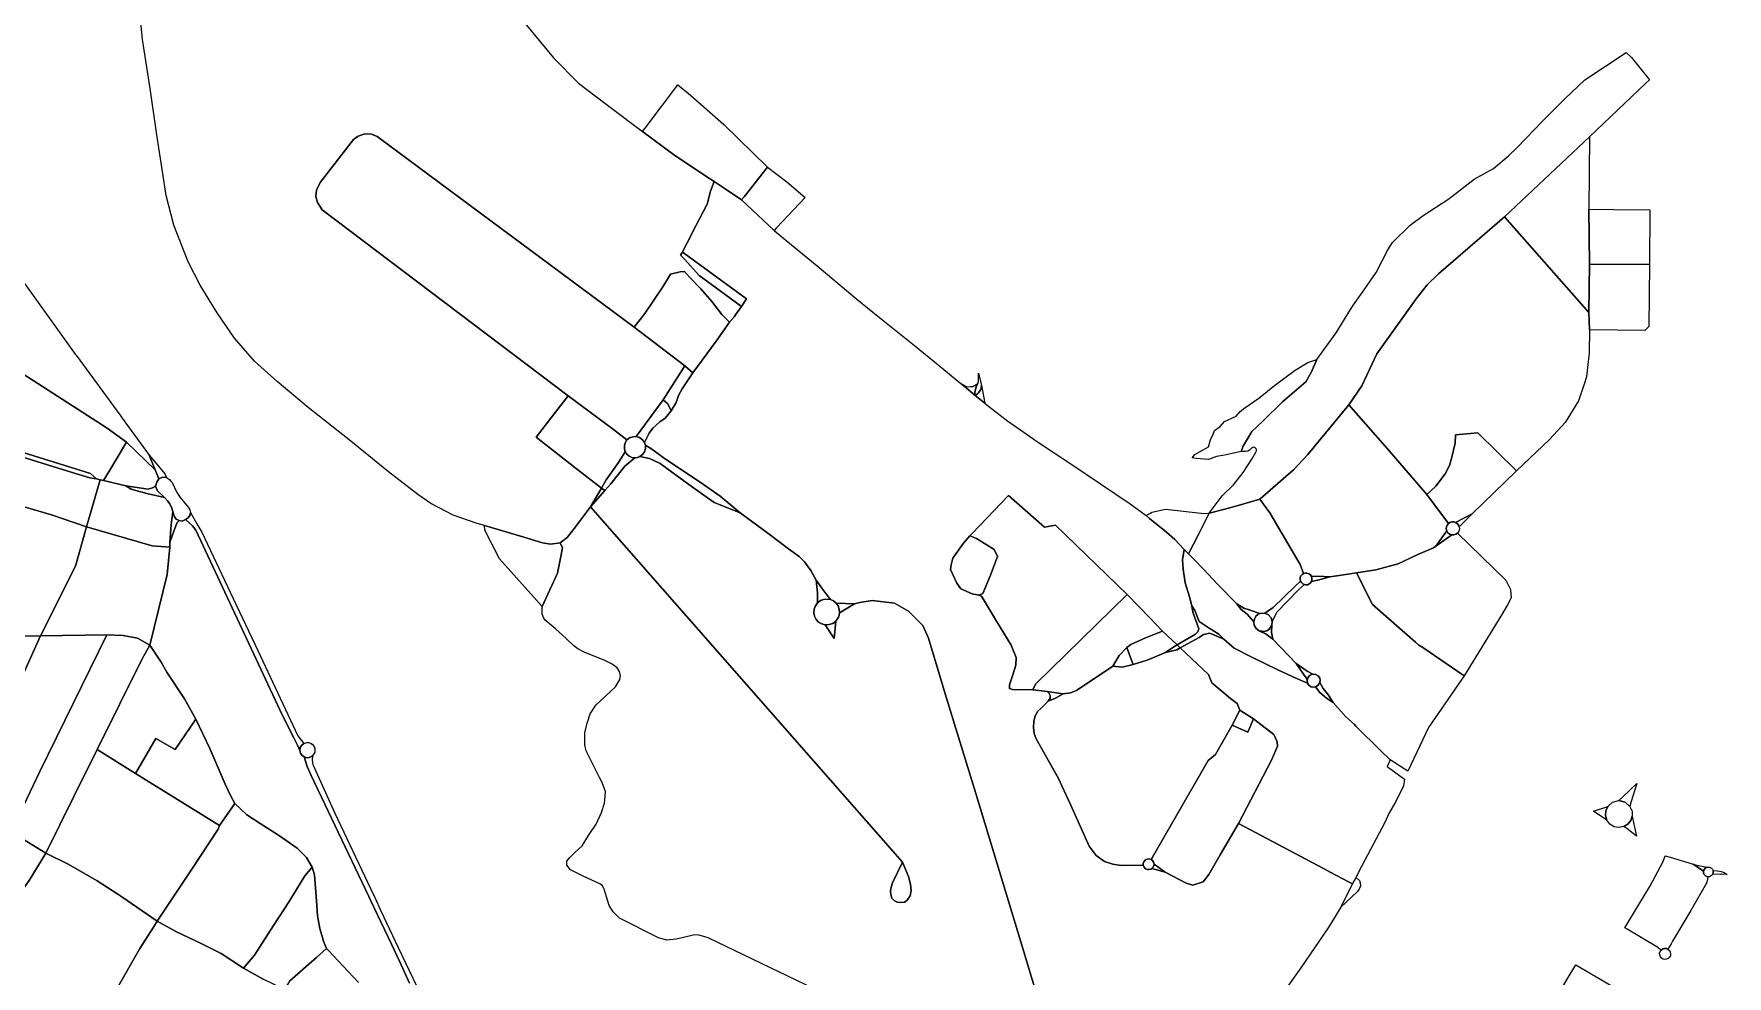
# Model space of a CAD drawing. Header units: millimetres. Extents: x -5124 to 18012, y -6362 to 5362.
# Drawn here: x 2580 to 5036, y -2417 to -1049 of the extents above; entities that cross this region are included whole.
import ezdxf

# ---------------------------------------------------------------- set-up
doc = ezdxf.new("R2010")
doc.units = ezdxf.units.MM
doc.layers.add('brokenLine', color=1, linetype='Continuous')

msp = doc.modelspace()

# ---------------------------------------------------------------- linework, layer by layer
at = {"layer": 'brokenLine', "color": 1}
for points in [[(3606.1, -1445), (3597.8, -1457.4), (3596.2, -1459.8), (3588.7, -1467.9), (3578, -1456.6), (3563.3, -1437.9), (3547.2, -1419.6), (3530.9, -1402.4), (3523.5, -1394.2), (3517.5, -1394.6), (3503.1, -1398.1), (3492.3, -1416.6), (3466.3, -1455.5), (3450.8, -1475.3), (3077.8, -1198.6), (3069.6, -1195.2), (3059.9, -1194.5), (3050.3, -1197.9), (3043.4, -1202.8), (2995.3, -1265.3), (2989.8, -1276.3), (2989.1, -1285.3), (2991.2, -1294.2), (2997.9, -1304.9), (3354.9, -1574.8), (3329.9, -1607.2), (3325, -1613.6), (3308.5, -1635), (3364.7, -1678.9), (3403.1, -1708.7), (3387.4, -1735.7), (3363.9, -1766.9), (3353.4, -1780.3), (3343.1, -1788.1), (3329.5, -1789.9), (3317.9, -1788.1), (3289.4, -1779.5), (3233.7, -1762.8), (3222.9, -1760.1), (3188.3, -1748.1), (3155.6, -1731.2), (3136.7, -1718), (3094.2, -1685.3), (3037.4, -1638.8), (2977.7, -1591.7), (2933, -1553.8), (2900.2, -1524.5), (2871, -1491.2), (2845.7, -1454.5), (2821, -1414.3), (2803.8, -1380.4), (2783.2, -1327), (2771.7, -1284.2), (2766.5, -1249.2), (2758.5, -1195.8), (2748.6, -1128.6), (2737.7, -1057.6), (2733.8, -1017.8)], [(3273.7, -1011.7), (3333.8, -1084.4), (3369.8, -1120.9), (3410.2, -1151.3), (3415.8, -1155.6), (3462.8, -1191.3), (3509.7, -1225.8), (3539.6, -1245.6), (3554.4, -1256), (3566.6, -1263.8), (3561.2, -1277.5), (3556.5, -1296.5), (3534.9, -1338), (3529.8, -1348.2), (3525, -1357.3), (3520.8, -1366.2), (3517.7, -1370.8), (3524.1, -1376.7), (3544.9, -1400.3), (3582.7, -1427.9), (3606.1, -1445), (3606.1, -1445)], [(4487.2, -1587.8), (4427.5, -1660), (4406.7, -1682), (4357.9, -1724.9), (4330.1, -1733.2), (4307.1, -1739.1), (4284.6, -1745.1), (4303.4, -1720.1), (4319.8, -1703.8), (4334.1, -1686.1), (4346.7, -1666.9), (4352.3, -1656.7), (4353.2, -1654.5), (4353.4, -1652.7), (4352.9, -1651.5), (4351.5, -1650.1), (4349.6, -1649.3), (4348.1, -1649.6), (4345.9, -1651), (4343.3, -1653.9), (4340.6, -1655), (4337.5, -1655.4), (4330.9, -1655.4), (4333.9, -1648.1), (4346.4, -1626.8), (4362.5, -1611.8), (4391.1, -1583.5), (4424.7, -1554.3), (4433.1, -1539.9), (4440.8, -1522), (4468.7, -1483.2), (4489.4, -1449.6), (4494, -1442.9), (4505.9, -1425.7), (4527, -1395.6), (4543.6, -1362.9), (4550.3, -1352.2), (4576, -1327.3), (4594.8, -1313.2), (4632.1, -1289.1), (4651.6, -1273.7), (4668.8, -1260.1), (4696.8, -1245), (4718.8, -1226.6), (4731.4, -1214.5), (4769.2, -1175.2), (4800.5, -1143.5), (4829.3, -1116.3), (4889.6, -1076.4), (4897, -1083.8), (4923.4, -1116.2), (4917.3, -1121.3), (4836.1, -1198.8), (4713, -1315.2), (4688, -1336.7), (4617.4, -1397.6), (4601, -1413.9), (4584.8, -1433.9), (4527.9, -1513.9), (4506.2, -1560.2), (4487.2, -1587.8), (4487.2, -1587.8)], [(3566.6, -1263.8), (3554.4, -1256), (3539.6, -1245.6), (3509.7, -1225.8), (3462.8, -1191.3), (3466.4, -1186.5), (3514.2, -1123.5), (3528.9, -1135.3), (3552.2, -1155.7), (3580.6, -1180.8), (3643.9, -1243.1), (3610.1, -1285.8), (3606.4, -1290.5), (3579.6, -1272.5), (3566.6, -1263.8), (3566.6, -1263.8)], [(3453.7, -1633.9), (3448.8, -1634.1), (3444.1, -1635.8), (3440.2, -1638.9), (3420.8, -1623.7), (3354.9, -1574.8), (2997.9, -1304.9), (2991.2, -1294.2), (2989.1, -1285.3), (2989.8, -1276.3), (2995.3, -1265.3), (3043.4, -1202.8), (3050.3, -1197.9), (3059.9, -1194.5), (3069.6, -1195.2), (3077.8, -1198.6), (3450.8, -1475.3), (3524.3, -1531.1), (3492.7, -1580.8), (3453.7, -1633.9), (3453.7, -1633.9)], [(4836.1, -1383.8), (4835.3, -1453.8), (4713, -1315.2), (4836.1, -1198.8), (4835.4, -1304), (4836.1, -1383.8), (4836.1, -1383.8)], [(3643.9, -1243.1), (3672.1, -1264.4), (3698.9, -1286.9), (3657.1, -1330.9), (3653.5, -1334.7), (3606.4, -1290.5), (3610.1, -1285.8), (3643.9, -1243.1), (3643.9, -1243.1)], [(4074.5, -2576.5), (4011.4, -2367.5), (3946, -2152.1), (3901.8, -2007.4), (3877.7, -1926.5), (3869.1, -1908.1), (3848.4, -1887.4), (3828.3, -1875.9), (3795.6, -1871.9), (3777.8, -1874.7), (3770.1, -1876.9), (3743.6, -1875.6), (3739.8, -1872.5), (3735.4, -1870.5), (3730.3, -1863.8), (3722.6, -1853.9), (3714.6, -1842.5), (3706.9, -1828.1), (3697.6, -1815.9), (3689.8, -1808.2), (3674.5, -1796.7), (3646.4, -1775.4), (3604.3, -1744.8), (3575.4, -1720.6), (3551.2, -1703.7), (3492.9, -1664.2), (3477.8, -1653.2), (3466.9, -1646.4), (3465.7, -1642.7), (3472.3, -1629.2), (3477.8, -1621.6), (3488.1, -1612.6), (3495.7, -1607.1), (3504.5, -1596.7), (3511.5, -1584.4), (3514.9, -1574.1), (3520.4, -1564.5), (3535.7, -1541.2), (3569.4, -1495.6), (3588.7, -1467.9), (3596.2, -1459.8), (3597.8, -1457.4), (3606.1, -1445), (3613.6, -1434), (3527.6, -1370.9), (3520.8, -1366.2), (3525, -1357.3), (3529.8, -1348.2), (3534.9, -1338), (3556.5, -1296.5), (3561.2, -1277.5), (3566.6, -1263.8), (3579.6, -1272.5), (3606.4, -1290.5), (3653.5, -1334.7), (3653.5, -1334.7)], [(2480, -1294.4), (2485.2, -1300.9), (2520.7, -1349.7), (2525.9, -1356.8), (2560.4, -1403.3), (2640, -1514.1), (2641.1, -1515.7), (2706.1, -1604.5), (2707.9, -1607), (2747.2, -1661.1), (2755.8, -1682.1), (2714.5, -1642.2), (2686.2, -1621.5), (2484.8, -1492), (2433.3, -1459.1), (2400.3, -1438.1), (2390.9, -1432.1), (2383.3, -1427.3), (2447.9, -1325.5), (2462.4, -1306.1), (2480, -1294.4), (2480, -1294.4)], [(4836.3, -1479), (4835.6, -1513.3), (4834.3, -1525.2), (4832, -1547.4), (4828.5, -1557.9), (4820.5, -1582.1), (4801.1, -1613.4), (4778.4, -1638.2), (4730.6, -1683.6), (4674.3, -1628.7), (4641.9, -1631.3), (4641.4, -1643.3), (4636.7, -1664), (4633, -1676), (4626.8, -1687.8), (4613.5, -1706.1), (4600.2, -1717.9), (4543.5, -1651.8), (4487.2, -1587.8), (4506.2, -1560.2), (4527.9, -1513.9), (4584.8, -1433.9), (4601, -1413.9), (4617.4, -1397.6), (4688, -1336.7), (4713, -1315.2), (4835.3, -1453.8), (4836.3, -1479), (4836.3, -1479)], [(4835.4, -1304), (4871.4, -1304.3), (4923.6, -1304.6), (4923.1, -1384.4), (4836.1, -1383.8), (4835.4, -1304), (4835.4, -1304)], [(3653.5, -1334.7), (3679, -1355.5), (3716.1, -1386), (3773.7, -1434.4), (3796.6, -1453.3), (3859.6, -1503.8), (3891.7, -1529.9), (3924.2, -1556.7), (3929.1, -1560.9), (3945, -1574.2), (3959.2, -1585.5), (3960.4, -1586.5), (3992.4, -1611.4), (4014.2, -1626.8), (4028.9, -1636.5), (4034.2, -1640.6), (4084.2, -1673.6), (4170.1, -1731.7), (4193.1, -1748.5), (4198.3, -1752.9), (4222.9, -1772.6), (4234.9, -1783.4), (4248.2, -1797.9), (4245.7, -1813), (4246.8, -1826.6), (4249.9, -1846.4), (4255.9, -1866.6), (4259.7, -1879.6), (4261, -1888.6), (4269.7, -1913), (4268.4, -1917.3), (4264.6, -1920.8), (4238, -1936.4), (4216.8, -1916.6), (4198.7, -1897.2), (4165.7, -1863.4), (4061.6, -1762.5), (4045.6, -1765.2), (3993.7, -1719.5), (3940.8, -1774.8), (3937.7, -1778.2), (3928.2, -1788.6), (3912.9, -1810.5), (3910.5, -1820.1), (3909.6, -1826.9), (3918.4, -1846.8), (3924.4, -1854.8), (3940.7, -1862), (3950.6, -1863.9), (3954.5, -1865.7), (3976, -1901.8), (3997.3, -1936.9), (4004.9, -1954.7), (4004, -1965.7), (3999.9, -1979.7), (3994.9, -1994.1), (3995, -1999.4), (3999.6, -2000.9), (4029, -2001.3), (4049.8, -2004), (4052.7, -2007), (4054, -2009.9), (4053.9, -2013.7), (4051.2, -2018.2), (4040.4, -2028.4), (4036.2, -2032.6), (4032.4, -2039.4), (4030.4, -2047.4), (4030, -2056.2), (4030.9, -2065), (4033.9, -2072.5), (4066.2, -2130.3), (4071.5, -2141.7), (4083.5, -2168.2), (4110.7, -2228.5), (4120.9, -2242.1), (4133, -2250.8), (4144.8, -2254.4), (4156.9, -2256.4), (4189.1, -2256.1), (4190.1, -2258.7), (4192.5, -2261.2), (4195, -2262.3), (4197.3, -2262.5), (4199.9, -2261.9), (4201.6, -2260.9), (4220.9, -2266.1), (4251.4, -2282.3), (4260.9, -2285), (4275.8, -2280.1), (4283.9, -2269.8), (4300.6, -2241.1), (4327.2, -2195.4), (4450.3, -2261), (4460.2, -2266.3), (4487.5, -2280.7), (4492.4, -2283.3), (4475.7, -2316.9), (4462, -2339.4), (4457.3, -2347.1), (4417.8, -2405), (4399.8, -2430.4)], [(3520.8, -1366.2), (3527.6, -1370.9), (3613.6, -1434), (3606.1, -1445), (3582.7, -1427.9), (3544.9, -1400.3), (3524.1, -1376.7), (3517.7, -1370.8), (3520.8, -1366.2), (3520.8, -1366.2)], [(3524.3, -1531.1), (3450.8, -1475.3), (3466.3, -1455.5), (3492.3, -1416.6), (3503.1, -1398.1), (3517.5, -1394.6), (3523.5, -1394.2), (3530.9, -1402.4), (3547.2, -1419.6), (3563.3, -1437.9), (3578, -1456.6), (3588.7, -1467.9), (3569.4, -1495.6), (3535.7, -1541.2), (3524.3, -1531.1), (3524.3, -1531.1)], [(4835.3, -1453.8), (4836.1, -1383.8), (4923.1, -1384.4), (4922.4, -1474), (4916.3, -1479.9), (4836.3, -1479), (4835.3, -1453.8), (4835.3, -1453.8)], [(2390.9, -1432.1), (2400.3, -1438.1), (2433.3, -1459.1), (2484.8, -1492), (2686.2, -1621.5), (2714.5, -1642.2), (2688.8, -1684.9), (2681.1, -1697.8), (2676.1, -1696.7), (2670.8, -1695.4), (2662.3, -1687.5), (2512.8, -1641.1), (2504.7, -1645.3), (2496.5, -1641.9), (2473.4, -1632.9), (2451.9, -1626.6), (2405.3, -1612.9), (2386.1, -1607.3), (2334, -1591.6), (2310, -1584), (2309, -1581.8), (2307.2, -1579.8), (2390.9, -1432.1), (2390.9, -1432.1)], [(4330.9, -1655.4), (4306.9, -1661), (4295.2, -1663), (4283.5, -1667.1), (4266, -1665.7), (4260.2, -1665), (4263.9, -1660.1), (4271.6, -1655.5), (4283.7, -1648.6), (4286.6, -1638.7), (4290.4, -1630.3), (4292.5, -1624.9), (4300.4, -1619.2), (4306.9, -1612.2), (4323.6, -1604.1), (4329.4, -1597.5), (4336.4, -1592.4), (4356.7, -1578.2), (4379.2, -1560), (4409.5, -1537.7), (4427.6, -1526.5), (4440.8, -1522), (4433.1, -1539.9), (4424.7, -1554.3), (4391.1, -1583.5), (4362.5, -1611.8), (4346.4, -1626.8), (4333.9, -1648.1), (4330.9, -1655.4), (4330.9, -1655.4)], [(3492.7, -1580.8), (3524.3, -1531.1), (3535.7, -1541.2), (3520.4, -1564.5), (3514.9, -1574.1), (3511.5, -1584.4), (3504.5, -1596.7), (3499.7, -1586.3), (3492.7, -1580.8), (3492.7, -1580.8)], [(3954.2, -1559.9), (3953.3, -1565.7), (3951.5, -1568.7), (3949.5, -1571.1), (3948.8, -1571.9), (3945, -1574.2), (3944.8, -1570.1), (3945.3, -1567.6), (3945.6, -1566.2), (3946.9, -1561.4), (3949, -1556.7), (3950.1, -1554), (3950.3, -1550.5), (3950.1, -1541.8), (3954.2, -1559.9), (3954.2, -1559.9)], [(3924.2, -1556.7), (3933.5, -1561.5), (3937.9, -1561.4), (3941.8, -1561.3), (3949, -1556.7), (3946.9, -1561.4), (3945.6, -1566.2), (3945.3, -1567.6), (3944.8, -1570.1), (3945, -1574.2), (3929.1, -1560.9), (3924.2, -1556.7), (3924.2, -1556.7)], [(3959.2, -1585.5), (3945, -1574.2), (3948.8, -1571.9), (3949.5, -1571.1), (3951.5, -1568.7), (3953.3, -1565.7), (3954.2, -1559.9), (3957.7, -1577.9), (3959.2, -1585.5), (3959.2, -1585.5)], [(3440.2, -1638.9), (3437.7, -1642.8), (3436.4, -1647.2), (3436.4, -1651.8), (3437.8, -1656.1), (3427.7, -1671.4), (3409.8, -1696.7), (3403.1, -1708.7), (3364.7, -1678.9), (3308.5, -1635), (3325, -1613.6), (3329.9, -1607.2), (3354.9, -1574.8), (3420.8, -1623.7), (3440.2, -1638.9), (3440.2, -1638.9)], [(3465.7, -1642.7), (3462.8, -1638.5), (3458.6, -1635.4), (3453.7, -1633.9), (3492.7, -1580.8), (3499.7, -1586.3), (3504.5, -1596.7), (3495.7, -1607.1), (3488.1, -1612.6), (3477.8, -1621.6), (3472.3, -1629.2), (3465.7, -1642.7), (3465.7, -1642.7)], [(4357.9, -1724.9), (4406.7, -1682), (4427.5, -1660), (4487.2, -1587.8), (4543.5, -1651.8), (4600.2, -1717.9), (4631.6, -1760.2), (4629.8, -1762.4), (4628.8, -1765.1), (4628.5, -1767.9), (4629.2, -1770.7), (4613.5, -1793.1), (4610, -1795.3), (4587.3, -1805.3), (4558.5, -1818.6), (4526.5, -1827.2), (4498.1, -1831.9), (4473.1, -1835.4), (4459.6, -1837.3), (4442, -1836.5), (4432.9, -1836.8), (4431.4, -1834.6), (4429.2, -1833), (4426.6, -1832.1), (4423.9, -1832.1), (4421.4, -1832.9), (4416.6, -1819.8), (4372.5, -1744.8), (4357.9, -1724.9), (4357.9, -1724.9)], [(2475.8, -1709.7), (2492.2, -1657.2), (2496.5, -1641.9), (2504.7, -1645.3), (2509.1, -1647.1), (2629.1, -1684.2), (2661, -1694), (2670.8, -1695.4), (2676.1, -1696.7), (2656.2, -1765.1), (2605.7, -1747.7), (2475.8, -1709.7), (2475.8, -1709.7)], [(2504.7, -1645.3), (2512.8, -1641.1), (2662.3, -1687.5), (2670.8, -1695.4), (2661, -1694), (2629.1, -1684.2), (2509.1, -1647.1), (2504.7, -1645.3), (2504.7, -1645.3)], [(2681.1, -1697.8), (2688.8, -1684.9), (2714.5, -1642.2), (2755.8, -1682.1), (2761.3, -1695.3), (2758.1, -1700.3), (2756.6, -1706.1), (2751.9, -1708.5), (2745.7, -1710.2), (2713.2, -1705.5), (2681.1, -1697.8), (2681.1, -1697.8)], [(3451.4, -1664.7), (3447.3, -1664.1), (3443.4, -1662.3), (3440.2, -1659.6), (3437.8, -1656.1), (3436.4, -1651.8), (3436.4, -1647.2), (3437.7, -1642.8), (3440.2, -1638.9), (3444.1, -1635.8), (3448.8, -1634.1), (3453.7, -1633.9), (3458.6, -1635.4), (3462.8, -1638.5), (3465.7, -1642.7), (3466.9, -1646.4), (3467, -1651.2), (3465.7, -1655.9), (3462.9, -1659.9), (3459.1, -1662.8), (3455.4, -1664.3), (3451.4, -1664.7), (3451.4, -1664.7)], [(4641.9, -1631.3), (4674.3, -1628.7), (4730.6, -1683.6), (4666, -1746.3), (4642, -1758.6), (4639.4, -1757.8), (4636.6, -1757.9), (4633.9, -1758.7), (4631.6, -1760.2), (4600.2, -1717.9), (4613.5, -1706.1), (4626.8, -1687.8), (4633, -1676), (4636.7, -1664), (4641.4, -1643.3), (4641.9, -1631.3), (4641.9, -1631.3)], [(2761.3, -1695.3), (2755.8, -1682.1), (2747.2, -1661.1), (2760.9, -1676.8), (2770.1, -1688.1), (2772.5, -1693.3), (2766.4, -1693), (2761.3, -1695.3), (2761.3, -1695.3)], [(3387.4, -1735.7), (3408.1, -1712.2), (3416.8, -1702.7), (3436.9, -1677.1), (3451.4, -1664.7), (3455.4, -1664.3), (3459.1, -1662.8), (3473, -1665.9), (3488.5, -1672.9), (3529.9, -1703.4), (3566.8, -1729.5), (3604.3, -1744.8), (3646.4, -1775.4), (3674.5, -1796.7), (3689.8, -1808.2), (3697.6, -1815.9), (3706.9, -1828.1), (3714.6, -1842.5), (3715.8, -1852.2), (3716.7, -1860.8), (3716.7, -1867.9), (3716.7, -1875.2), (3713.5, -1879.4), (3711.6, -1884.4), (3711.2, -1889.6), (3712.2, -1894.7), (3714.6, -1899.3), (3718.2, -1903.1), (3722.6, -1905.8), (3727.7, -1907.1), (3740.6, -1927.2), (3743.2, -1901.7), (3745.3, -1899.1), (3747, -1896.2), (3748.1, -1893), (3748.6, -1889.7), (3770.1, -1876.9), (3777.8, -1874.7), (3795.6, -1871.9), (3828.3, -1875.9), (3848.4, -1887.4), (3869.1, -1908.1), (3877.7, -1926.5), (3901.8, -2007.4), (3946, -2152.1), (4011.4, -2367.5), (4074.5, -2576.5)], [(3437.8, -1656.1), (3440.2, -1659.6), (3443.4, -1662.3), (3447.3, -1664.1), (3451.4, -1664.7), (3436.9, -1677.1), (3416.8, -1702.7), (3408.1, -1712.2), (3403.1, -1708.7), (3409.8, -1696.7), (3427.7, -1671.4), (3437.8, -1656.1), (3437.8, -1656.1)], [(3466.9, -1646.4), (3477.8, -1653.2), (3492.9, -1664.2), (3551.2, -1703.7), (3575.4, -1720.6), (3604.3, -1744.8), (3566.8, -1729.5), (3529.9, -1703.4), (3488.5, -1672.9), (3473, -1665.9), (3459.1, -1662.8), (3462.9, -1659.9), (3465.7, -1655.9), (3467, -1651.2), (3466.9, -1646.4), (3466.9, -1646.4)], [(2776.6, -1696.3), (2778.5, -1698.5), (2780.5, -1700.7), (2787, -1714.2), (2789.3, -1718.2), (2792.3, -1722.3), (2804, -1736.4), (2806.2, -1740.2), (2807.2, -1744.3), (2806, -1748.5), (2803.9, -1751.8), (2800.1, -1754.5), (2794.9, -1756.6), (2790.5, -1755.9), (2786.4, -1753.7), (2783.4, -1749.4), (2781.7, -1742.9), (2780.1, -1737.8), (2777.4, -1731.8), (2773.9, -1727.3), (2769.3, -1722.3), (2759.5, -1712.7), (2756.6, -1706.1), (2758.1, -1700.3), (2761.3, -1695.3), (2766.4, -1693), (2772.5, -1693.3), (2776.6, -1696.3), (2776.6, -1696.3)], [(2428.6, -1907.3), (2434.1, -1877), (2447.7, -1825), (2459.2, -1773.5), (2475.8, -1709.7), (2605.7, -1747.7), (2656.2, -1765.1), (2640.2, -1822), (2589.6, -1923.4), (2518.3, -1924.4), (2479.5, -1915.2), (2445.4, -1908.3), (2428.6, -1907.3), (2428.6, -1907.3)], [(2676.1, -1696.7), (2681.1, -1697.8), (2713.2, -1705.5), (2721.2, -1710.3), (2743.7, -1716.4), (2769.3, -1722.3), (2773.9, -1727.3), (2777.4, -1731.8), (2780.1, -1737.8), (2781.7, -1742.9), (2779.3, -1762), (2777.3, -1787.2), (2777.1, -1794.4), (2751.4, -1792.3), (2656.2, -1765.1), (2676.1, -1696.7), (2676.1, -1696.7)], [(2756.6, -1706.1), (2759.5, -1712.7), (2769.3, -1722.3), (2743.7, -1716.4), (2721.2, -1710.3), (2713.2, -1705.5), (2745.7, -1710.2), (2751.9, -1708.5), (2756.6, -1706.1), (2756.6, -1706.1)], [(3408.1, -1712.2), (3387.4, -1735.7), (3403.1, -1708.7), (3408.1, -1712.2), (3408.1, -1712.2)], [(2777.3, -1787.2), (2779.3, -1762), (2781.7, -1742.9), (2783.4, -1749.4), (2786.4, -1753.7), (2790.5, -1755.9), (2787.9, -1758.7), (2786.1, -1763.5), (2777.3, -1787.2), (2777.3, -1787.2)], [(3750.8, -2454.4), (3558.1, -2361.7), (3551.6, -2359.7), (3544.6, -2357.4), (3538.2, -2357.3), (3520.2, -2361.5), (3511.4, -2363.6), (3497.9, -2365), (3485.8, -2361.5), (3429.3, -2333), (3420.4, -2323.8), (3414.6, -2314.8), (3406.9, -2290.9), (3404.9, -2286.2), (3401.7, -2283.8), (3375.8, -2271.7), (3358.1, -2262.8), (3353.2, -2256.1), (3353, -2250.1), (3357.1, -2244.8), (3364.4, -2237.5), (3375.2, -2228), (3384.3, -2212.9), (3395.3, -2196.7), (3403.3, -2179.5), (3407.5, -2166.2), (3408.6, -2156.3), (3408.9, -2149.3), (3403.7, -2135.3), (3400.6, -2129), (3381.2, -2090.3), (3378.9, -2081.2), (3379.2, -2063.3), (3382.8, -2048.4), (3386.7, -2036.4), (3394.9, -2023.8), (3423.8, -1997.3), (3429.8, -1986.7), (3430.6, -1981.2), (3429.4, -1974.8), (3425.8, -1969.8), (3418.7, -1964.4), (3408.2, -1959), (3377.9, -1946.8), (3369.1, -1941.9), (3363.1, -1937.9), (3352.5, -1927.3), (3336.2, -1912.3), (3321.8, -1900.6), (3319.1, -1896.6), (3317.1, -1891.1), (3317.1, -1880.5), (3339.4, -1832), (3343.7, -1810.6), (3346.5, -1795.6), (3343.1, -1788.1), (3353.4, -1780.3), (3363.9, -1766.9), (3387.4, -1735.7), (3839.6, -2251.9), (3825.4, -2281.7), (3823.4, -2288), (3822.5, -2294), (3822.9, -2298.5), (3824.6, -2303.7), (3827.8, -2307.4), (3832.2, -2309.8), (3837.1, -2310.4), (3842.6, -2309.9), (3846.8, -2306.7), (3850.9, -2300.4), (3852.2, -2292.8), (3851.4, -2283.8), (3848.4, -2272.4), (3839.6, -2251.9), (3387.4, -1735.7)], [(3950.6, -1863.9), (3956.2, -1861.7), (3967.6, -1835), (3977.4, -1807.9), (3973, -1798), (3947.1, -1781.9), (3937.7, -1778.2), (3940.8, -1774.8), (3993.7, -1719.5), (4045.6, -1765.2), (4061.6, -1762.5), (4165.7, -1863.4), (4032.9, -1993.1), (4029, -2001.3), (3999.6, -2000.9), (3995, -1999.4), (3994.9, -1994.1), (3999.9, -1979.7), (4004, -1965.7), (4004.9, -1954.7), (3997.3, -1936.9), (3976, -1901.8), (3954.5, -1865.7), (3950.6, -1863.9), (3950.6, -1863.9)], [(4254.5, -1804.2), (4248.2, -1797.9), (4234.9, -1783.4), (4222.9, -1772.6), (4198.3, -1752.9), (4193.1, -1748.5), (4199.3, -1745.1), (4201.5, -1743.9), (4221.4, -1739.3), (4277.2, -1745.7), (4284.6, -1745.1), (4269, -1776.2), (4254.5, -1804.2), (4254.5, -1804.2)], [(4324.6, -1876.6), (4296.8, -1848.2), (4276.6, -1826.5), (4261.6, -1810.9), (4254.5, -1804.2), (4269, -1776.2), (4284.6, -1745.1), (4307.1, -1739.1), (4330.1, -1733.2), (4357.9, -1724.9), (4372.5, -1744.8), (4416.6, -1819.8), (4421.4, -1832.9), (4419.3, -1834.3), (4417.7, -1836.3), (4416.8, -1838.7), (4416.6, -1841.2), (4417.2, -1843.7), (4409.1, -1851.4), (4377.6, -1882), (4365.3, -1890.3), (4358.3, -1890.8), (4342.5, -1885.4), (4335.1, -1882.8), (4324.6, -1876.6), (4324.6, -1876.6)], [(2686, -1921.8), (2589.6, -1923.4), (2640.2, -1822), (2656.2, -1765.1), (2751.4, -1792.3), (2777.1, -1794.4), (2773.1, -1834), (2748, -1936.5), (2730.4, -1926.5), (2709.4, -1922.8), (2686, -1921.8), (2686, -1921.8)], [(2814.7, -2043.9), (2798.4, -2014.8), (2772.6, -1976.1), (2764.4, -1961.2), (2748, -1936.5), (2773.1, -1834), (2777.1, -1794.4), (2777.3, -1787.2), (2786.1, -1763.5), (2787.9, -1758.7), (2790.5, -1755.9), (2794.9, -1756.6), (2800.1, -1754.5), (2810, -1763.3), (2815.1, -1769.6), (2878.3, -1905.3), (2881.7, -1912.5), (2940.2, -2037.9), (2957.2, -2071.3), (2962.4, -2082), (2965.7, -2089.8), (2966.6, -2093.3), (2968.9, -2096.8), (2971.9, -2099), (2976.2, -2113), (2982.2, -2125.7), (3065.8, -2301.7), (3068.2, -2306.9), (3098.5, -2370.8), (3110.3, -2395.6), (3125, -2427.3)], [(2800.1, -1754.5), (2803.9, -1751.8), (2806, -1748.5), (2807.2, -1744.3), (2816.3, -1760.6), (2823.4, -1772.5), (2864.7, -1860), (2904.8, -1944.4), (2962.8, -2068.2), (2971.7, -2079.3), (2968.1, -2082.2), (2966.4, -2085.2), (2965.7, -2089.8), (2962.4, -2082), (2957.2, -2071.3), (2940.2, -2037.9), (2881.7, -1912.5), (2878.3, -1905.3), (2815.1, -1769.6), (2810, -1763.3), (2800.1, -1754.5), (2800.1, -1754.5)], [(3233.7, -1762.8), (3289.4, -1779.5), (3317.9, -1788.1), (3329.5, -1789.9), (3343.1, -1788.1), (3346.5, -1795.6), (3343.7, -1810.6), (3339.4, -1832), (3317.1, -1880.5), (3255.5, -1811.3), (3233.9, -1769.7), (3233.7, -1762.8), (3233.7, -1762.8)], [(4642, -1758.6), (4644.4, -1760.2), (4646.2, -1762.4), (4647.3, -1765.1), (4647.5, -1768.3), (4646.6, -1771.3), (4644.9, -1773.9), (4642.4, -1775.7), (4639.5, -1776.7), (4636.4, -1776.6), (4633.4, -1775.6), (4630.8, -1773.5), (4629.2, -1770.7), (4628.5, -1767.9), (4628.8, -1765.1), (4629.8, -1762.4), (4631.6, -1760.2), (4633.9, -1758.7), (4636.6, -1757.9), (4639.4, -1757.8), (4642, -1758.6), (4642, -1758.6)], [(4647.3, -1765.1), (4646.2, -1762.4), (4644.4, -1760.2), (4642, -1758.6), (4666, -1746.3), (4647.3, -1765.1), (4647.3, -1765.1)], [(3950.6, -1863.9), (3940.7, -1862), (3924.4, -1854.8), (3918.4, -1846.8), (3909.6, -1826.9), (3910.5, -1820.1), (3912.9, -1810.5), (3928.2, -1788.6), (3937.7, -1778.2), (3947.1, -1781.9), (3973, -1798), (3977.4, -1807.9), (3967.6, -1835), (3956.2, -1861.7), (3950.6, -1863.9), (3950.6, -1863.9)], [(4613.5, -1793.1), (4636.4, -1776.6), (4639.5, -1776.7), (4642.4, -1775.7), (4644.9, -1773.9), (4714.9, -1842.2), (4721.8, -1855.7), (4722.5, -1867.8), (4717.2, -1878), (4709.3, -1892.3), (4654.3, -1981.4), (4594.3, -1940.2), (4588.6, -1936.8), (4583.8, -1932.5), (4521.3, -1877.9), (4498.1, -1831.9), (4526.5, -1827.2), (4558.5, -1818.6), (4587.3, -1805.3), (4610, -1795.3), (4613.5, -1793.1), (4613.5, -1793.1)], [(4629.2, -1770.7), (4630.8, -1773.5), (4633.4, -1775.6), (4636.4, -1776.6), (4613.5, -1793.1), (4629.2, -1770.7), (4629.2, -1770.7)], [(4411, -1963.5), (4421.4, -1979), (4425.3, -1984.2), (4426.6, -1987.3), (4427.2, -1991.7), (4409.2, -1984.3), (4385, -1972.8), (4345.4, -1953.7), (4321.1, -1941.3), (4305.9, -1927.9), (4298.7, -1920.5), (4283, -1910.9), (4270.3, -1902.3), (4263.8, -1886.3), (4259.7, -1879.6), (4255.9, -1866.6), (4249.9, -1846.4), (4246.8, -1826.6), (4245.7, -1813), (4248.2, -1797.9), (4254.5, -1804.2), (4261.6, -1810.9), (4276.6, -1826.5), (4296.8, -1848.2), (4324.6, -1876.6), (4331, -1884.7), (4339.5, -1891.5), (4343.2, -1895.4), (4349.3, -1902.7), (4350.1, -1907.9), (4352.9, -1912.6), (4357.3, -1915.8), (4367.2, -1920.6), (4376.9, -1928), (4411, -1963.5), (4411, -1963.5)], [(4445.3, -1990.7), (4445.6, -1987.7), (4444.9, -1984.6), (4442.5, -1981.2), (4439.1, -1979.2), (4435.1, -1978.8), (4426.8, -1974.5), (4411, -1963.5), (4376.9, -1928), (4375.2, -1918.5), (4375.5, -1907.6), (4376.1, -1902.2), (4383, -1888.7), (4414.3, -1856.5), (4422.7, -1848.8), (4425, -1849.2), (4427.5, -1848.9), (4429.7, -1847.9), (4431.5, -1846.4), (4432.9, -1844.4), (4442, -1842.3), (4459.6, -1837.3), (4473.1, -1835.4), (4498.1, -1831.9), (4521.3, -1877.9), (4583.8, -1932.5), (4588.6, -1936.8), (4594.3, -1940.2), (4654.3, -1981.4), (4602.7, -2056.1), (4572.6, -2119.7), (4547.3, -2103), (4533.6, -2090), (4497.5, -2054.5), (4495.2, -2051.9), (4482.9, -2040.9), (4464.6, -2020.1), (4457.5, -2009.4), (4450.2, -1999.7), (4445.3, -1990.7), (4445.3, -1990.7)], [(4432.9, -1836.8), (4433.7, -1839.3), (4433.7, -1841.9), (4432.9, -1844.4), (4431.5, -1846.4), (4429.7, -1847.9), (4427.5, -1848.9), (4425, -1849.2), (4422.7, -1848.8), (4420.3, -1847.7), (4418.5, -1845.9), (4417.2, -1843.7), (4416.6, -1841.2), (4416.8, -1838.7), (4417.7, -1836.3), (4419.3, -1834.3), (4421.4, -1832.9), (4423.9, -1832.1), (4426.6, -1832.1), (4429.2, -1833), (4431.4, -1834.6), (4432.9, -1836.8), (4432.9, -1836.8)], [(4432.9, -1844.4), (4433.7, -1841.9), (4433.7, -1839.3), (4432.9, -1836.8), (4442, -1836.5), (4459.6, -1837.3), (4442, -1842.3), (4432.9, -1844.4), (4432.9, -1844.4)], [(3735.4, -1870.5), (3730.4, -1869.7), (3725.4, -1870.3), (3720.7, -1872.1), (3716.7, -1875.2), (3716.7, -1867.9), (3716.7, -1860.8), (3715.8, -1852.2), (3714.6, -1842.5), (3722.6, -1853.9), (3730.3, -1863.8), (3735.4, -1870.5), (3735.4, -1870.5)], [(4165.7, -1863.4), (4198.7, -1897.2), (4216.8, -1916.6), (4192.5, -1926.1), (4170.8, -1935.7), (4165.4, -1940.1), (4154.2, -1951.5), (4144.8, -1967.2), (4092.1, -2002.4), (4083.4, -2006.1), (4073, -2007.5), (4049.8, -2004), (4029, -2001.3), (4032.9, -1993.1), (4165.7, -1863.4), (4165.7, -1863.4)], [(4365.3, -1890.3), (4377.6, -1882), (4409.1, -1851.4), (4417.2, -1843.7), (4418.5, -1845.9), (4420.3, -1847.7), (4422.7, -1848.8), (4414.3, -1856.5), (4383, -1888.7), (4376.1, -1902.2), (4374.5, -1897), (4370.8, -1892.7), (4365.3, -1890.3), (4365.3, -1890.3)], [(3727.7, -1907.1), (3722.6, -1905.8), (3718.2, -1903.1), (3714.6, -1899.3), (3712.2, -1894.7), (3711.2, -1889.6), (3711.6, -1884.4), (3713.5, -1879.4), (3716.7, -1875.2), (3720.7, -1872.1), (3725.4, -1870.3), (3730.4, -1869.7), (3735.4, -1870.5), (3739.8, -1872.5), (3743.6, -1875.6), (3746.5, -1879.8), (3748.2, -1884.6), (3748.6, -1889.7), (3748.1, -1893), (3747, -1896.2), (3745.3, -1899.1), (3743.2, -1901.7), (3738.6, -1905.1), (3733.3, -1906.9), (3727.7, -1907.1), (3727.7, -1907.1)], [(3770.1, -1876.9), (3748.6, -1889.7), (3748.2, -1884.6), (3746.5, -1879.8), (3743.6, -1875.6), (3770.1, -1876.9), (3770.1, -1876.9)], [(4242.6, -1940.8), (4238, -1936.4), (4264.6, -1920.8), (4268.4, -1917.3), (4269.7, -1913), (4261, -1888.6), (4259.7, -1879.6), (4263.8, -1886.3), (4270.3, -1902.3), (4283, -1910.9), (4298.7, -1920.5), (4305.9, -1927.9), (4295.6, -1923.5), (4285.4, -1919.3), (4276.6, -1921.2), (4270, -1925.7), (4242.6, -1940.8), (4242.6, -1940.8)], [(4349.3, -1902.7), (4343.2, -1895.4), (4339.5, -1891.5), (4331, -1884.7), (4324.6, -1876.6), (4335.1, -1882.8), (4342.5, -1885.4), (4358.3, -1890.8), (4355.3, -1892.3), (4352.5, -1894.8), (4350.2, -1898.8), (4349.3, -1902.7), (4349.3, -1902.7)], [(4358.3, -1890.8), (4365.3, -1890.3), (4370.8, -1892.7), (4374.5, -1897), (4376.1, -1902.2), (4375.5, -1907.6), (4371.6, -1913.6), (4369.4, -1915.2), (4365.1, -1916.7), (4357.3, -1915.8), (4352.9, -1912.6), (4350.1, -1907.9), (4349.3, -1902.7), (4350.2, -1898.8), (4352.5, -1894.8), (4355.3, -1892.3), (4358.3, -1890.8), (4358.3, -1890.8)], [(2589.6, -1923.4), (2539.3, -2034.8), (2512.8, -2031.8), (2478.4, -2028.2), (2466.4, -2029.2), (2461.8, -2035), (2459.1, -2040.4), (2436.7, -2085.4), (2427.5, -2104.5), (2417.5, -2125.4), (2350.9, -2081.6), (2372.7, -2041.7), (2398.8, -1999.7), (2416.9, -1963.9), (2424.6, -1923.8), (2428.6, -1907.3), (2445.4, -1908.3), (2479.5, -1915.2), (2518.3, -1924.4), (2589.6, -1923.4), (2589.6, -1923.4)], [(3743.2, -1901.7), (3740.6, -1927.2), (3727.7, -1907.1), (3733.3, -1906.9), (3738.6, -1905.1), (3743.2, -1901.7), (3743.2, -1901.7)], [(4376.9, -1928), (4367.2, -1920.6), (4357.3, -1915.8), (4365.1, -1916.7), (4369.4, -1915.2), (4371.6, -1913.6), (4375.5, -1907.6), (4375.2, -1918.5), (4376.9, -1928), (4376.9, -1928)], [(2539.3, -2034.8), (2589.6, -1923.4), (2686, -1921.8), (2588, -2120.9), (2547, -2207.8), (2507.7, -2185.4), (2476.4, -2163), (2539.3, -2034.8), (2539.3, -2034.8)], [(2547, -2207.8), (2588, -2120.9), (2686, -1921.8), (2709.4, -1922.8), (2730.4, -1926.5), (2748, -1936.5), (2737, -1956.7), (2671.8, -2088), (2637.6, -2157.3), (2597.3, -2238.7), (2547, -2207.8), (2547, -2207.8)], [(2727.5, -2123), (2671.8, -2088), (2737, -1956.7), (2748, -1936.5), (2764.4, -1961.2), (2772.6, -1976.1), (2798.4, -2014.8), (2814.7, -2043.9), (2785.1, -2088.3), (2757.1, -2072), (2727.5, -2123), (2727.5, -2123)], [(4165.4, -1940.1), (4172.1, -1958.6), (4174.4, -1964.9), (4158.2, -1968.6), (4144.8, -1967.2), (4154.2, -1951.5), (4165.4, -1940.1), (4165.4, -1940.1)], [(4238, -1936.4), (4233.3, -1939.2), (4221.5, -1947.5), (4194.9, -1958.4), (4174.4, -1964.9), (4172.1, -1958.6), (4165.4, -1940.1), (4170.8, -1935.7), (4192.5, -1926.1), (4216.8, -1916.6), (4238, -1936.4), (4238, -1936.4)], [(4242.6, -1940.8), (4237.7, -1943.5), (4221.5, -1947.5), (4233.3, -1939.2), (4238, -1936.4), (4242.6, -1940.8), (4242.6, -1940.8)], [(4305.9, -1927.9), (4321.1, -1941.3), (4345.4, -1953.7), (4385, -1972.8), (4409.2, -1984.3), (4427.2, -1991.7), (4428.9, -1994.5), (4432.3, -1997), (4435.5, -1997.8), (4439, -1997.4), (4445, -2005.4), (4454.9, -2013.6), (4464.6, -2020.1), (4482.9, -2040.9), (4495.2, -2051.9), (4497.5, -2054.5), (4533.6, -2090), (4547.3, -2103), (4542.7, -2112.6), (4568.1, -2131), (4566.3, -2140.7), (4555.4, -2163.4), (4545.1, -2180.9), (4539.5, -2194.2), (4506, -2256.9), (4500.8, -2267.2), (4497.1, -2274.5), (4492.4, -2283.3), (4487.5, -2280.7), (4460.2, -2266.3), (4450.3, -2261), (4327.2, -2195.4), (4375.2, -2103.5), (4383.8, -2083.2), (4383.1, -2077), (4378.6, -2066.4), (4348.9, -2043.7), (4328.9, -2031.1), (4325.1, -2021.4), (4315.5, -2013.9), (4288.4, -1991.6), (4283.7, -1979.2), (4242.6, -1940.8), (4270, -1925.7), (4276.6, -1921.2), (4285.4, -1919.3), (4295.6, -1923.5), (4305.9, -1927.9), (4305.9, -1927.9)], [(4174.4, -1964.9), (4194.9, -1958.4), (4221.5, -1947.5), (4237.7, -1943.5), (4242.6, -1940.8), (4283.7, -1979.2), (4288.4, -1991.6), (4315.5, -2013.9), (4325.1, -2021.4), (4328.9, -2031.1), (4317.8, -2053), (4293.7, -2095.5), (4283.4, -2104.3), (4200.7, -2247.9), (4198.1, -2247), (4194.7, -2247.1), (4192.2, -2248.3), (4189.8, -2251.2), (4189, -2253.8), (4189.1, -2256.1), (4156.9, -2256.4), (4144.8, -2254.4), (4133, -2250.8), (4120.9, -2242.1), (4110.7, -2228.5), (4083.5, -2168.2), (4071.5, -2141.7), (4066.2, -2130.3), (4033.9, -2072.5), (4030.9, -2065), (4030, -2056.2), (4030.4, -2047.4), (4032.4, -2039.4), (4036.2, -2032.6), (4040.4, -2028.4), (4051.2, -2018.2), (4061.6, -2013.5), (4073, -2007.5), (4083.4, -2006.1), (4092.1, -2002.4), (4144.8, -1967.2), (4158.2, -1968.6), (4174.4, -1964.9), (4174.4, -1964.9)], [(4435.1, -1978.8), (4432.9, -1979.3), (4430, -1980.9), (4427.5, -1984.1), (4426.6, -1987.3), (4425.3, -1984.2), (4421.4, -1979), (4411, -1963.5), (4426.8, -1974.5), (4435.1, -1978.8), (4435.1, -1978.8)], [(4426.6, -1987.3), (4427.5, -1984.1), (4430, -1980.9), (4432.9, -1979.3), (4435.1, -1978.8), (4439.1, -1979.2), (4442.5, -1981.2), (4444.9, -1984.6), (4445.6, -1987.7), (4445.3, -1990.7), (4442.9, -1995), (4439, -1997.4), (4435.5, -1997.8), (4432.3, -1997), (4428.9, -1994.5), (4427.2, -1991.7), (4426.6, -1987.3), (4426.6, -1987.3)], [(4051.2, -2018.2), (4053.9, -2013.7), (4054, -2009.9), (4052.7, -2007), (4049.8, -2004), (4073, -2007.5), (4061.6, -2013.5), (4051.2, -2018.2), (4051.2, -2018.2)], [(4445.3, -1990.7), (4450.2, -1999.7), (4457.5, -2009.4), (4464.6, -2020.1), (4454.9, -2013.6), (4445, -2005.4), (4439, -1997.4), (4442.9, -1995), (4445.3, -1990.7), (4445.3, -1990.7)], [(4317.8, -2053), (4328.9, -2031.1), (4348.9, -2043.7), (4340.8, -2063), (4317.8, -2053), (4317.8, -2053)], [(2814.7, -2043.9), (2835.4, -2086.9), (2857.6, -2138.5), (2865.2, -2155), (2871.6, -2166.7), (2849.4, -2198.3), (2727.5, -2123), (2757.1, -2072), (2785.1, -2088.3), (2814.7, -2043.9), (2814.7, -2043.9)], [(3050.7, -2426.2), (3007.5, -2380), (3004.5, -2376.8), (3000.2, -2366.2), (2994.5, -2347.8), (2991.5, -2329.5), (2989.7, -2308), (2987.1, -2270), (2983.8, -2258.7), (2975.6, -2244.7), (2961.8, -2231.5), (2934.8, -2212.7), (2908.1, -2195.6), (2889, -2183.1), (2871.6, -2166.7), (2865.2, -2155), (2857.6, -2138.5), (2835.4, -2086.9), (2814.7, -2043.9), (2814.7, -2043.9)], [(4317.8, -2053), (4340.8, -2063), (4348.9, -2043.7), (4378.6, -2066.4), (4383.1, -2077), (4383.8, -2083.2), (4375.2, -2103.5), (4327.2, -2195.4), (4300.6, -2241.1), (4283.9, -2269.8), (4275.8, -2280.1), (4260.9, -2285), (4251.4, -2282.3), (4220.9, -2266.1), (4204.7, -2254.4), (4204.1, -2251.7), (4202.6, -2249.4), (4200.7, -2247.9), (4283.4, -2104.3), (4293.7, -2095.5), (4317.8, -2053), (4317.8, -2053)], [(2341, -2230), (2329.9, -2223), (2317, -2209.9), (2306.3, -2191.7), (2304.1, -2175.1), (2308.9, -2156.6), (2322.6, -2131), (2350.9, -2081.6), (2417.5, -2125.4), (2476.4, -2163), (2507.7, -2185.4), (2547, -2207.8), (2597.3, -2238.7), (2573, -2278.3), (2550.7, -2309.3), (2522.2, -2353.1), (2510, -2344.8), (2471.2, -2318.5), (2422.9, -2291.9), (2409.5, -2284.5), (2376, -2257.7), (2341, -2230), (2341, -2230)], [(2971.7, -2079.3), (2975.8, -2078.1), (2978.6, -2078.2), (2981.4, -2079.1), (2983.7, -2080.6), (2986.3, -2083.7), (2987.5, -2087.3), (2987.3, -2091.8), (2985.3, -2095.9), (2983.9, -2097.1), (2982.7, -2098.2), (2979.3, -2099.7), (2975.8, -2100), (2971.9, -2099), (2968.9, -2096.8), (2966.6, -2093.3), (2965.7, -2089.8), (2966.4, -2085.2), (2968.1, -2082.2), (2971.7, -2079.3), (2971.7, -2079.3)], [(2727.5, -2123), (2849.4, -2198.3), (2847.2, -2204), (2808.9, -2261.8), (2758.6, -2337.4), (2707.5, -2302.1), (2701.9, -2298.3), (2671.7, -2278.7), (2630.5, -2255.3), (2597.3, -2238.7), (2637.6, -2157.3), (2671.8, -2088), (2727.5, -2123), (2727.5, -2123)], [(3125, -2427.3), (3110.3, -2395.6), (3098.5, -2370.8), (3068.2, -2306.9), (3065.8, -2301.7), (2982.2, -2125.7), (2976.2, -2113), (2971.9, -2099), (2975.8, -2100), (2979.3, -2099.7), (2982.7, -2098.2), (2983.9, -2097.1), (2983.7, -2104.3), (2984.4, -2109.8), (3016.6, -2180.5), (3068.2, -2289.8), (3074.8, -2304), (3083.4, -2322.4), (3108.3, -2375.3), (3146.1, -2454.5)], [(4894.9, -2170.7), (4887.9, -2164.5), (4878.9, -2162.3), (4884.4, -2156.9), (4904.8, -2137.3), (4896.9, -2163.8), (4894.9, -2170.7), (4894.9, -2170.7)], [(2758.6, -2337.4), (2808.9, -2261.8), (2847.2, -2204), (2849.4, -2198.3), (2871.6, -2166.7), (2889, -2183.1), (2908.1, -2195.6), (2934.8, -2212.7), (2961.8, -2231.5), (2975.6, -2244.7), (2983.8, -2258.7), (2973.2, -2271.5), (2950.5, -2308.8), (2927.6, -2343.8), (2899.8, -2386.9), (2884.2, -2405.3), (2851.6, -2384.3), (2822.8, -2369.6), (2785.9, -2352.4), (2758.6, -2337.4), (2758.6, -2337.4)], [(4861.4, -2190.8), (4841.9, -2177.6), (4862.8, -2170.7), (4859.9, -2177.1), (4859.4, -2184.1), (4861.4, -2190.8), (4861.4, -2190.8)], [(4861.4, -2190.8), (4859.4, -2184.1), (4859.9, -2177.1), (4862.8, -2170.7), (4869.8, -2164.5), (4878.9, -2162.3), (4887.9, -2164.5), (4894.9, -2170.7), (4898, -2177.5), (4898.3, -2184.9), (4896.1, -2191.3), (4891.8, -2196.6), (4886.1, -2200.1), (4879, -2201.5), (4871.9, -2200.2), (4865.8, -2196.5), (4861.4, -2190.8), (4861.4, -2190.8)], [(4898.3, -2184.9), (4900.7, -2196.5), (4904.6, -2213.7), (4892.5, -2204.3), (4886.1, -2200.1), (4891.8, -2196.6), (4896.1, -2191.3), (4898.3, -2184.9), (4898.3, -2184.9)], [(2341, -2230), (2376, -2257.7), (2409.5, -2284.5), (2422.9, -2291.9), (2471.2, -2318.5), (2510, -2344.8), (2522.2, -2353.1), (2550.7, -2309.3), (2573, -2278.3), (2597.3, -2238.7), (2630.5, -2255.3), (2671.7, -2278.7), (2701.9, -2298.3), (2707.5, -2302.1), (2758.6, -2337.4), (2753.3, -2345.8), (2733.7, -2376.8), (2702.3, -2432.2)], [(3004.5, -2376.8), (2989.9, -2390), (2974.8, -2403), (2950.8, -2424.3), (2943.6, -2436.3), (2912.6, -2421.7), (2884.2, -2405.3), (2899.8, -2386.9), (2927.6, -2343.8), (2950.5, -2308.8), (2973.2, -2271.5), (2983.8, -2258.7), (2987.1, -2270), (2989.7, -2308), (2991.5, -2329.5), (2994.5, -2347.8), (3000.2, -2366.2), (3004.5, -2376.8), (3004.5, -2376.8)], [(3839.6, -2251.9), (3848.4, -2272.4), (3851.4, -2283.8), (3852.2, -2292.8), (3850.9, -2300.4), (3846.8, -2306.7), (3842.6, -2309.9), (3837.1, -2310.4), (3832.2, -2309.8), (3827.8, -2307.4), (3824.6, -2303.7), (3822.9, -2298.5), (3822.5, -2294), (3823.4, -2288), (3825.4, -2281.7), (3839.6, -2251.9), (3839.6, -2251.9)], [(4200.7, -2247.9), (4202.6, -2249.4), (4204.1, -2251.7), (4204.7, -2254.4), (4204.5, -2256.4), (4203.4, -2258.9), (4201.6, -2260.9), (4199.9, -2261.9), (4197.3, -2262.5), (4195, -2262.3), (4192.5, -2261.2), (4190.1, -2258.7), (4189.1, -2256.1), (4189, -2253.8), (4189.8, -2251.2), (4192.2, -2248.3), (4194.7, -2247.1), (4198.1, -2247), (4200.7, -2247.9), (4200.7, -2247.9)], [(4220.9, -2266.1), (4201.6, -2260.9), (4203.4, -2258.9), (4204.5, -2256.4), (4204.7, -2254.4), (4220.9, -2266.1), (4220.9, -2266.1)], [(4945.8, -2242.3), (4953.1, -2244.5), (4986.7, -2254.5), (5001.6, -2264.6), (5001.7, -2267.5), (5002.7, -2269.8), (5005, -2271.9), (5008, -2272.9), (5007.3, -2277.4), (5005.8, -2282.3), (4983.1, -2321.8), (4956.7, -2366.3), (4954.5, -2370), (4950.1, -2378.1), (4947.7, -2377.2), (4945.1, -2377), (4942.5, -2377.7), (4940.4, -2379.2), (4933.9, -2374.8), (4890.7, -2348.8), (4887.3, -2346.9), (4907.3, -2314.2), (4923.8, -2287.1), (4943.2, -2250.9), (4945.8, -2242.3), (4945.8, -2242.3)], [(4986.7, -2254.5), (4994.4, -2256.3), (5001.8, -2258), (5006.3, -2259.1), (5004, -2260.4), (5002, -2263.1), (5001.6, -2264.6), (4986.7, -2254.5), (4986.7, -2254.5)], [(5015.5, -2263.8), (5015.8, -2266.2), (5014.9, -2269.2), (5013.4, -2271.1), (5011.8, -2272.2), (5009.6, -2272.9), (5008, -2272.9), (5005, -2271.9), (5002.7, -2269.8), (5001.7, -2267.5), (5001.6, -2264.6), (5002, -2263.1), (5004, -2260.4), (5006.3, -2259.1), (5008, -2258.7), (5010.5, -2258.9), (5013, -2260.2), (5014.6, -2262), (5015.5, -2263.8), (5015.5, -2263.8)], [(4492.4, -2283.3), (4497.1, -2274.5), (4500.7, -2276.5), (4502.5, -2278.3), (4503.7, -2281.9), (4504, -2285.9), (4502.4, -2290.8), (4499.2, -2294.8), (4475.7, -2316.9), (4492.4, -2283.3), (4492.4, -2283.3)], [(5015.5, -2263.8), (5021.8, -2264.4), (5027.3, -2265.1), (5031.5, -2266.7), (5035.9, -2269.5), (5027.1, -2269.3), (5026, -2269.4), (5014.9, -2269.2), (5015.8, -2266.2), (5015.5, -2263.8), (5015.5, -2263.8)], [(2702.3, -2432.2), (2733.7, -2376.8), (2753.3, -2345.8), (2758.6, -2337.4), (2785.9, -2352.4), (2822.8, -2369.6), (2851.6, -2384.3), (2884.2, -2405.3), (2912.6, -2421.7)], [(2950.8, -2424.3), (2974.8, -2403), (2989.9, -2390), (3004.5, -2376.8), (3007.5, -2380), (3050.7, -2426.2)], [(4952.1, -2379.9), (4953.4, -2382.1), (4953.9, -2384.7), (4953.5, -2387.3), (4952.3, -2389.7), (4950.4, -2391.5), (4948.1, -2392.6), (4945.5, -2392.9), (4942.9, -2392.3), (4940.7, -2390.9), (4939, -2388.9), (4938.1, -2386.4), (4938, -2383.8), (4938.8, -2381.3), (4940.4, -2379.2), (4942.5, -2377.7), (4945.1, -2377), (4947.7, -2377.2), (4950.1, -2378.1), (4952.1, -2379.9), (4952.1, -2379.9)], [(4816.6, -2400.5), (4864.2, -2428.7), (4893.2, -2445.7), (4882, -2463.7), (4836.1, -2542.3), (4759.2, -2496.9), (4806.6, -2416.8), (4816.6, -2400.5), (4816.6, -2400.5)]]:
    msp.add_lwpolyline(points, dxfattribs=at)

doc.saveas('drawing.dxf')
